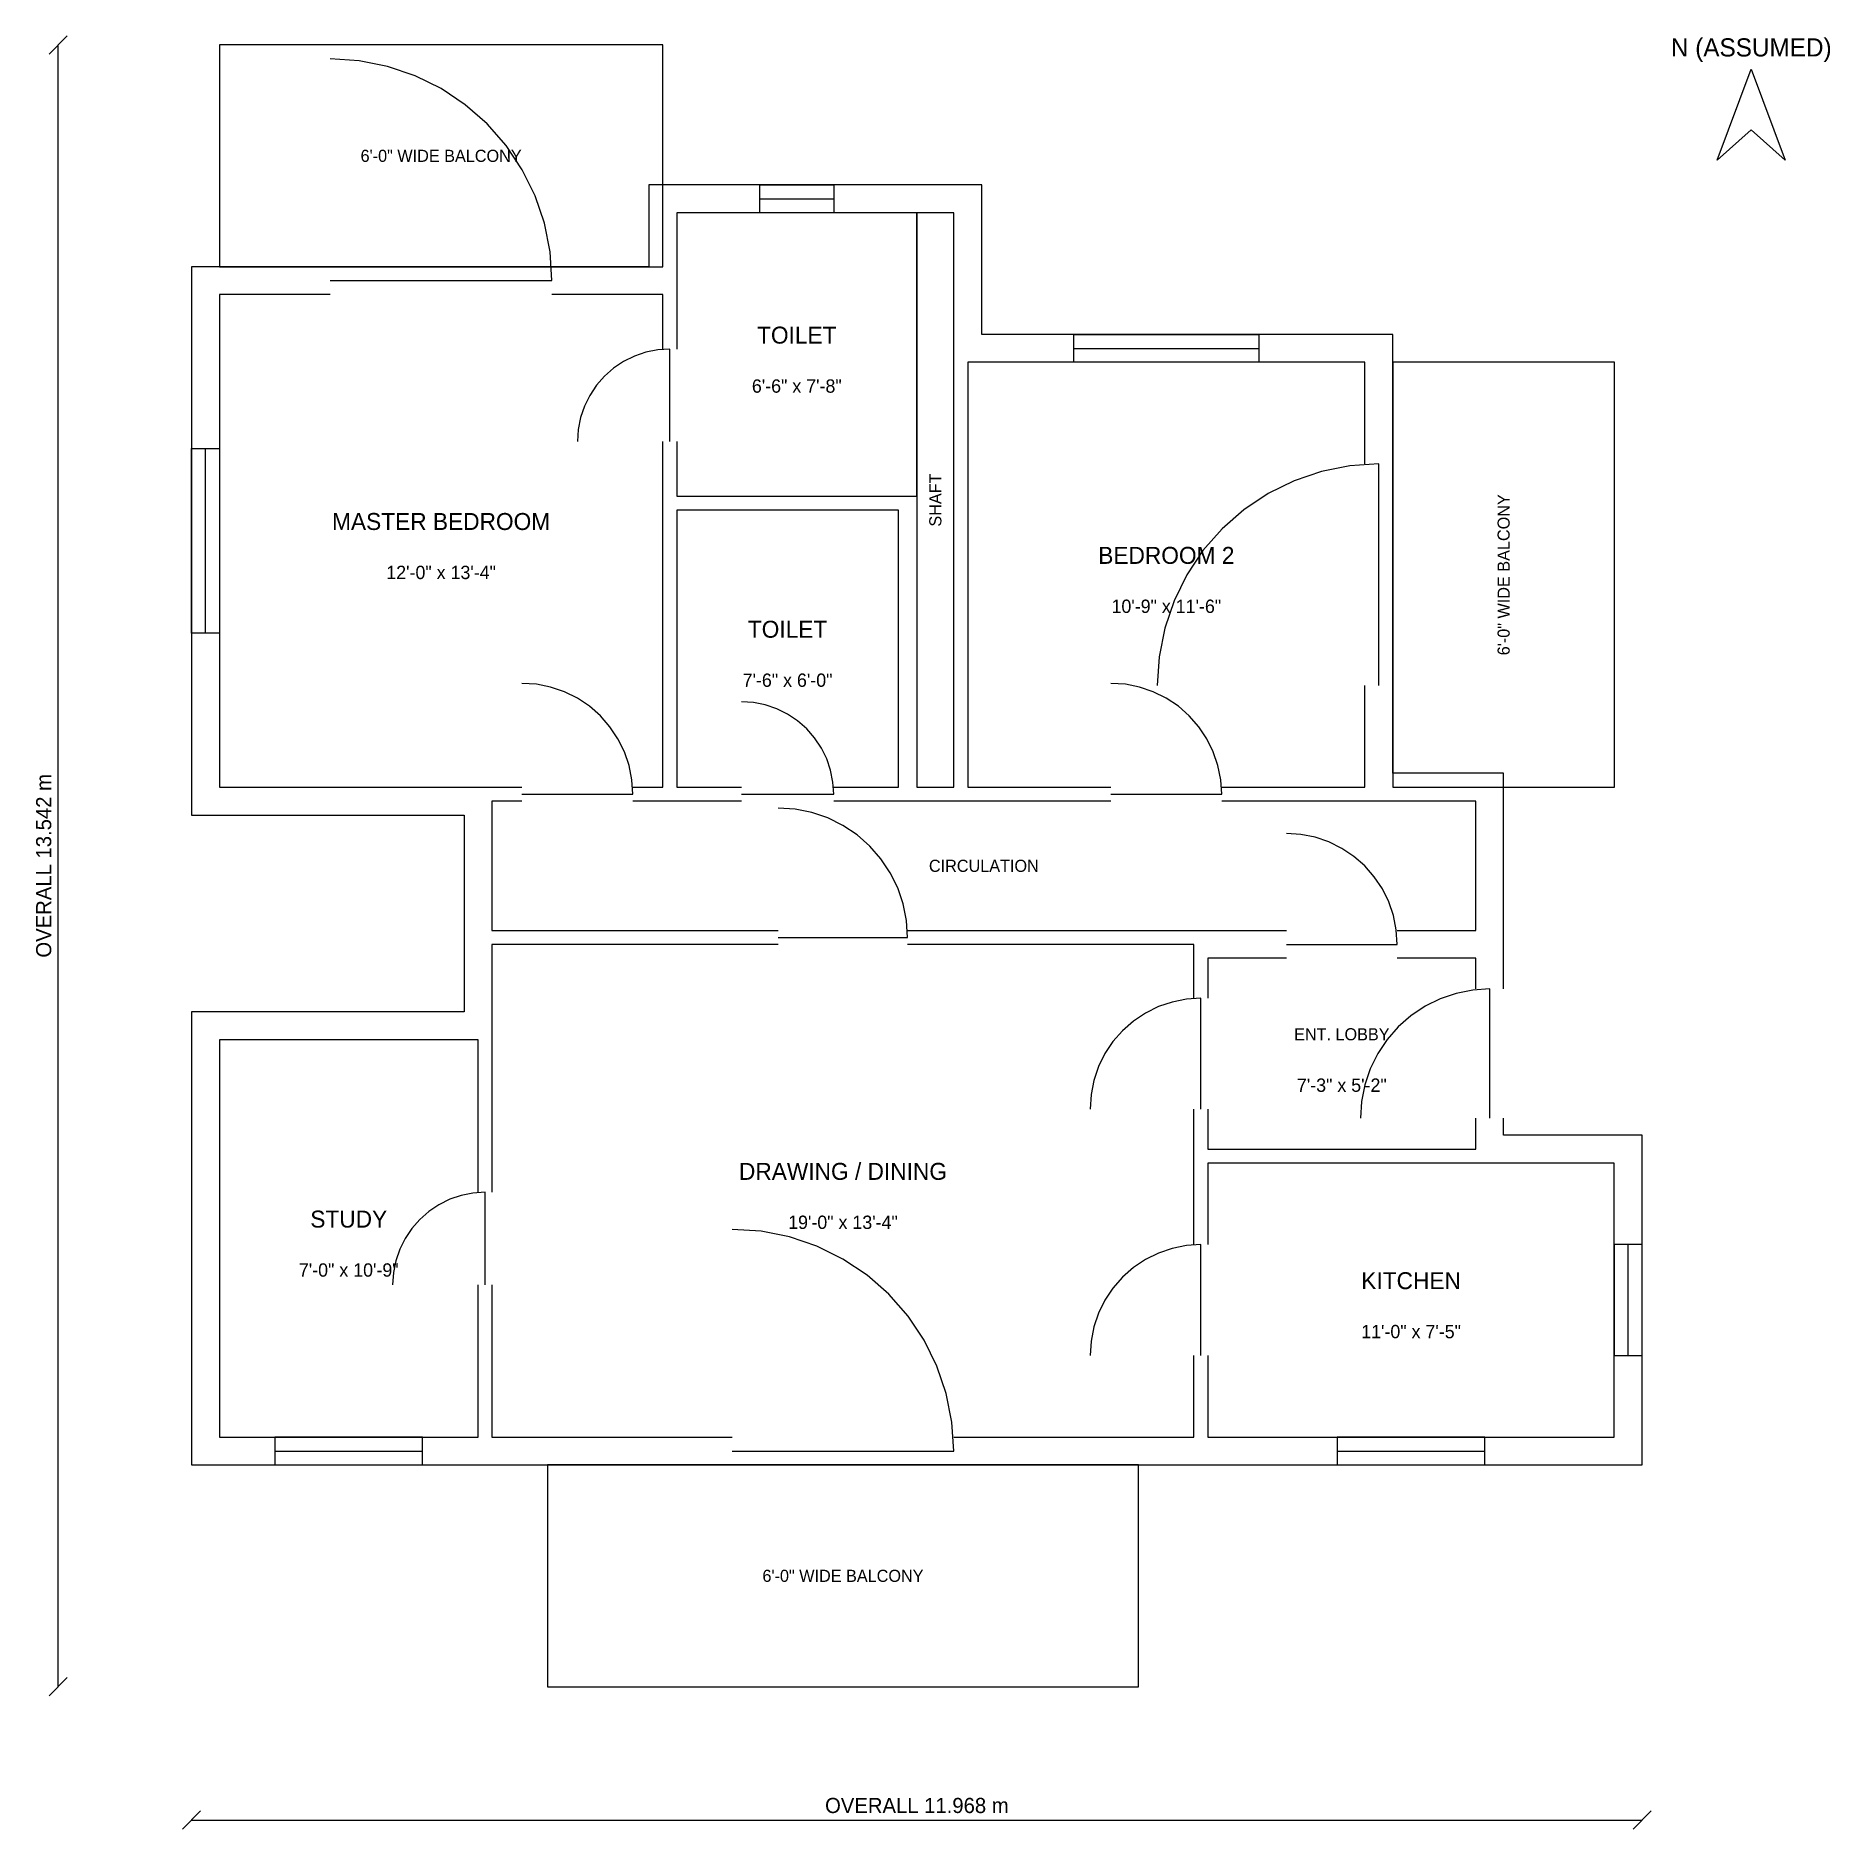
# Model space of a CAD drawing. Header units: metres. Extents: x -1.5 to 13.3, y -3.2 to 11.6.
import ezdxf
from ezdxf.enums import TextEntityAlignment as Align

# ---------------------------------------------------------------- set-up
doc = ezdxf.new("R2010")
doc.units = ezdxf.units.M
for name, color, linetype in [('BALCONY', 8, 'CONTINUOUS'), ('DIMENSION', 2, 'CONTINUOUS'), ('DOOR', 30, 'CONTINUOUS'), ('ENVELOPE', 7, 'CONTINUOUS'), ('NORTH', 7, 'CONTINUOUS'), ('ROOM', 8, 'CONTINUOUS'), ('ROOM-TEXT', 7, 'CONTINUOUS'), ('WINDOW', 5, 'CONTINUOUS')]:
    doc.layers.add(name, color=color, linetype=linetype)

msp = doc.modelspace()

# ---------------------------------------------------------------- linework, layer by layer
at = {"layer": 'BALCONY'}
for points in [[(0, 9.6548), (3.6576, 9.6548), (3.6576, 11.4836), (0, 11.4836)], [(9.6802, 5.3608), (11.509, 5.3608), (11.509, 8.866), (9.6802, 8.866)], [(2.7058, -2.0588), (7.5826, -2.0588), (7.5826, -0.23), (2.7058, -0.23)]]:
    msp.add_lwpolyline(points, close=True, dxfattribs=at)
at = {"layer": 'DIMENSION'}
for points in [[(-1.405, 11.4086), (-1.255, 11.5586)], [(-1.33, -2.0588), (-1.33, 11.4836)], [(-1.405, -2.1338), (-1.255, -1.9838)], [(-0.305, -3.2338), (-0.155, -3.0838)], [(11.6626, -3.2338), (11.8126, -3.0838)], [(-0.23, -3.1588), (11.7376, -3.1588)]]:
    msp.add_lwpolyline(points, dxfattribs=at)
at = {"layer": 'DOOR'}
for points in [[(2.7432, 9.5398), (2.727554, 9.778506), (2.680885, 10.013128), (2.603991, 10.239651), (2.498187, 10.4542), (2.365285, 10.653103), (2.207557, 10.832957), (2.027703, 10.990685), (1.8288, 11.123587), (1.614251, 11.229391), (1.387728, 11.306285), (1.153106, 11.352954), (0.9144, 11.3686)], [(0.9144, 9.5398), (2.7432, 9.5398)], [(3.7151, 8.9743), (3.615639, 8.967781), (3.51788, 8.948335), (3.423495, 8.916296), (3.3341, 8.872211), (3.251224, 8.816835), (3.176285, 8.751115), (3.110565, 8.676176), (3.055189, 8.5933), (3.011104, 8.503905), (2.979065, 8.40952), (2.959619, 8.311761), (2.9531, 8.2123)], [(3.7151, 8.2123), (3.7151, 8.9743)], [(9.5652, 8.0278), (9.326494, 8.012154), (9.091872, 7.965485), (8.865349, 7.888591), (8.6508, 7.782787), (8.451897, 7.649885), (8.272043, 7.492157), (8.114315, 7.312303), (7.981413, 7.1134), (7.875609, 6.898851), (7.798715, 6.672328), (7.752046, 6.437706), (7.7364, 6.199)], [(9.5652, 6.199), (9.5652, 8.0278)], [(3.4103, 5.3033), (3.402477, 5.422653), (3.379143, 5.539964), (3.340695, 5.653226), (3.287794, 5.7605), (3.221342, 5.859951), (3.142478, 5.949878), (3.052551, 6.028742), (2.9531, 6.095194), (2.845826, 6.148095), (2.732564, 6.186543), (2.615253, 6.209877), (2.4959, 6.2177)], [(8.2691, 5.3033), (8.261277, 5.422653), (8.237943, 5.539964), (8.199495, 5.653226), (8.146594, 5.7605), (8.080142, 5.859951), (8.001278, 5.949878), (7.911351, 6.028742), (7.8119, 6.095194), (7.704626, 6.148095), (7.591364, 6.186543), (7.474053, 6.209877), (7.3547, 6.2177)], [(5.068, 5.3033), (5.061481, 5.402761), (5.042035, 5.50052), (5.009996, 5.594905), (4.965911, 5.6843), (4.910535, 5.767176), (4.844815, 5.842115), (4.769876, 5.907835), (4.687, 5.963211), (4.597605, 6.007296), (4.50322, 6.039335), (4.405461, 6.058781), (4.306, 6.0653)], [(2.4959, 5.3033), (3.4103, 5.3033)], [(4.306, 5.3033), (5.068, 5.3033)], [(5.6776, 4.1215), (5.668473, 4.260745), (5.64125, 4.397608), (5.596395, 4.529747), (5.534676, 4.6549), (5.457149, 4.770927), (5.365142, 4.875842), (5.260227, 4.967849), (5.1442, 5.045376), (5.019047, 5.107095), (4.886908, 5.15195), (4.750045, 5.179173), (4.6108, 5.1883)], [(7.3547, 5.3033), (8.2691, 5.3033)], [(9.7169, 4.0647), (9.709077, 4.184053), (9.685743, 4.301364), (9.647295, 4.414626), (9.594394, 4.5219), (9.527942, 4.621351), (9.449078, 4.711278), (9.359151, 4.790142), (9.2597, 4.856594), (9.152426, 4.909495), (9.039164, 4.947943), (8.921853, 4.971277), (8.8025, 4.9791)], [(4.6108, 4.1215), (5.6776, 4.1215)], [(8.8025, 4.0647), (9.7169, 4.0647)], [(8.0973, 3.6202), (7.977947, 3.612377), (7.860636, 3.589043), (7.747374, 3.550595), (7.6401, 3.497694), (7.540649, 3.431242), (7.450722, 3.352378), (7.371858, 3.262451), (7.305406, 3.163), (7.252505, 3.055726), (7.214057, 2.942464), (7.190723, 2.825153), (7.1829, 2.7058)], [(8.0973, 2.7058), (8.0973, 3.6202)], [(10.4796, 3.6964), (10.340355, 3.687273), (10.203492, 3.66005), (10.071353, 3.615195), (9.9462, 3.553476), (9.830173, 3.475949), (9.725258, 3.383942), (9.633251, 3.279027), (9.555724, 3.163), (9.494005, 3.037847), (9.44915, 2.905708), (9.421927, 2.768845), (9.4128, 2.6296)], [(10.4796, 2.6296), (10.4796, 3.6964)], [(2.1911, 2.0193), (2.091639, 2.012781), (1.99388, 1.993335), (1.899495, 1.961296), (1.8101, 1.917211), (1.727224, 1.861835), (1.652285, 1.796115), (1.586565, 1.721176), (1.531189, 1.6383), (1.487104, 1.548905), (1.455065, 1.45452), (1.435619, 1.356761), (1.4291, 1.2573)], [(2.1911, 1.2573), (2.1911, 2.0193)], [(6.0586, -0.115), (6.042954, 0.123706), (5.996285, 0.358328), (5.919391, 0.584851), (5.813587, 0.7994), (5.680685, 0.998303), (5.522957, 1.178157), (5.343103, 1.335885), (5.1442, 1.468787), (4.929651, 1.574591), (4.703128, 1.651485), (4.468506, 1.698154), (4.2298, 1.7138)], [(8.0973, 1.5875), (7.977947, 1.579677), (7.860636, 1.556343), (7.747374, 1.517895), (7.6401, 1.464994), (7.540649, 1.398542), (7.450722, 1.319678), (7.371858, 1.229751), (7.305406, 1.1303), (7.252505, 1.023026), (7.214057, 0.909764), (7.190723, 0.792453), (7.1829, 0.6731)], [(8.0973, 0.6731), (8.0973, 1.5875)], [(4.2298, -0.115), (6.0586, -0.115)]]:
    msp.add_lwpolyline(points, dxfattribs=at)
at = {"layer": 'ENVELOPE'}
for points in [[(10.5946, 3.6964), (10.5946, 5.4758), (9.6802, 5.4758), (9.6802, 9.096), (6.2886, 9.096), (6.2886, 10.3286), (3.5426, 10.3286), (3.5426, 9.6548), (-0.23, 9.6548), (-0.23, 5.1308), (2.0186, 5.1308), (2.0186, 3.5066), (-0.23, 3.5066), (-0.23, -0.23)], [(-0.23, -0.23), (11.7376, -0.23), (11.7376, 2.4906), (10.5946, 2.4906), (10.5946, 2.6296)]]:
    msp.add_lwpolyline(points, dxfattribs=at)
at = {"layer": 'NORTH'}
msp.add_lwpolyline([(12.3576, 10.5336), (12.6376, 11.2836), (12.9176, 10.5336), (12.6376, 10.7836)], close=True, dxfattribs=at)
at = {"layer": 'ROOM'}
for points in [[(3.7726, 7.7618), (5.7538, 7.7618), (5.7538, 10.0986), (3.7726, 10.0986), (3.7726, 8.9743)], [(5.7538, 5.3608), (6.0586, 5.3608), (6.0586, 10.0986), (5.7538, 10.0986), (5.7538, 5.3608)], [(0.9144, 9.4248), (0, 9.4248), (0, 5.3608)], [(3.6576, 8.9743), (3.6576, 9.4248), (2.7432, 9.4248)], [(9.4502, 8.0278), (9.4502, 8.866), (6.1736, 8.866), (6.1736, 5.3608)], [(3.4103, 5.3608), (3.6576, 5.3608), (3.6576, 8.2123)], [(3.7726, 8.2123), (3.7726, 7.7618)], [(5.068, 5.3608), (5.6014, 5.3608), (5.6014, 7.6468), (3.7726, 7.6468), (3.7726, 5.3608)], [(8.2691, 5.3608), (9.4502, 5.3608), (9.4502, 6.199)], [(0, 5.3608), (2.4959, 5.3608)], [(3.7726, 5.3608), (4.306, 5.3608)], [(6.1736, 5.3608), (7.3547, 5.3608)], [(2.4959, 5.2458), (2.2486, 5.2458), (2.2486, 4.179)], [(4.306, 5.2458), (3.4103, 5.2458)], [(7.3547, 5.2458), (5.068, 5.2458)], [(9.7169, 4.179), (10.3646, 4.179), (10.3646, 5.2458), (8.2691, 5.2458)], [(2.2486, 4.179), (4.6108, 4.179)], [(5.6776, 4.179), (8.8025, 4.179)], [(4.6108, 4.064), (2.2486, 4.064), (2.2486, 2.0193)], [(8.0398, 3.6202), (8.0398, 4.064), (5.6776, 4.064)], [(8.8025, 3.9504), (8.1548, 3.9504), (8.1548, 3.6202)], [(10.3646, 3.6964), (10.3646, 3.9504), (9.7169, 3.9504)], [(2.1336, 2.0193), (2.1336, 3.2766), (0, 3.2766), (0, 0)], [(8.0398, 1.5875), (8.0398, 2.7058)], [(8.1548, 2.7058), (8.1548, 2.3756)], [(8.1548, 2.3756), (10.3646, 2.3756), (10.3646, 2.6296)], [(8.1548, 0), (11.5076, 0), (11.5076, 2.2606), (8.1548, 2.2606), (8.1548, 1.5875)], [(0, 0), (2.1336, 0), (2.1336, 1.2573)], [(2.2486, 1.2573), (2.2486, 0)], [(6.0586, 0), (8.0398, 0), (8.0398, 0.6731)], [(8.1548, 0.6731), (8.1548, 0)], [(2.2486, 0), (4.2298, 0)]]:
    msp.add_lwpolyline(points, dxfattribs=at)
at = {"layer": 'WINDOW'}
for points in [[(4.4584, 10.0986), (4.4584, 10.3286), (5.068, 10.3286), (5.068, 10.0986)], [(7.0499, 8.866), (7.0499, 9.096), (8.5739, 9.096), (8.5739, 8.866)], [(0, 6.6308), (-0.23, 6.6308), (-0.23, 8.1548), (0, 8.1548)], [(11.5076, 0.6731), (11.7376, 0.6731), (11.7376, 1.5875), (11.5076, 1.5875)], [(0.4572, 0), (0.4572, -0.23), (1.6764, -0.23), (1.6764, 0)], [(9.2216, 0), (9.2216, -0.23), (10.4408, -0.23), (10.4408, 0)]]:
    msp.add_lwpolyline(points, close=True, dxfattribs=at)
for points in [[(4.4584, 10.2136), (5.068, 10.2136)], [(7.0499, 8.981), (8.5739, 8.981)], [(-0.115, 6.6308), (-0.115, 8.1548)], [(11.6226, 0.6731), (11.6226, 1.5875)], [(0.4572, -0.115), (1.6764, -0.115)], [(9.2216, -0.115), (10.4408, -0.115)]]:
    msp.add_lwpolyline(points, dxfattribs=at)

# ---------------------------------------------------------------- texts
at = {"layer": 'DIMENSION'}
msp.add_text('OVERALL 13.542 m', height=0.125, rotation=90, dxfattribs=at).set_placement((-1.45, 4.7124), align=Align.MIDDLE_CENTER)
msp.add_text('OVERALL 11.968 m', height=0.125, dxfattribs=at).set_placement((5.7538, -3.0388), align=Align.MIDDLE_CENTER)
at = {"layer": 'NORTH'}
msp.add_text('N (ASSUMED)', height=0.15, dxfattribs=at).set_placement((12.6376, 11.4636), align=Align.MIDDLE_CENTER)
at = {"layer": 'ROOM-TEXT'}
for s, height, p in [('6\'-0" WIDE BALCONY', 0.1, (1.8288, 10.5692)), ('TOILET', 0.14, (4.7632, 9.0902)), ('6\'-6" x 7\'-8"', 0.11, (4.7632, 8.6702)), ('MASTER BEDROOM', 0.14, (1.8288, 7.5528)), ('BEDROOM 2', 0.14, (7.8119, 7.2734)), ('12\'-0" x 13\'-4"', 0.11, (1.8288, 7.1328)), ('10\'-9" x 11\'-6"', 0.11, (7.8119, 6.8534)), ('TOILET', 0.14, (4.687, 6.6638)), ('7\'-6" x 6\'-0"', 0.11, (4.687, 6.2438)), ('CIRCULATION', 0.1, (6.3066, 4.7124)), ('ENT. LOBBY', 0.1, (9.2597, 3.323)), ('7\'-3" x 5\'-2"', 0.11, (9.2597, 2.903)), ('DRAWING / DINING', 0.14, (5.1442, 2.192)), ('STUDY', 0.14, (1.0668, 1.7983)), ('19\'-0" x 13\'-4"', 0.11, (5.1442, 1.772)), ('7\'-0" x 10\'-9"', 0.11, (1.0668, 1.3783)), ('KITCHEN', 0.14, (9.8312, 1.2903)), ('11\'-0" x 7\'-5"', 0.11, (9.8312, 0.8703)), ('6\'-0" WIDE BALCONY', 0.1, (5.1442, -1.1444))]:
    msp.add_text(s, height=height, dxfattribs=at).set_placement(p, align=Align.MIDDLE_CENTER)
for s, p in [('SHAFT', (5.9062, 7.7297)), ('6\'-0" WIDE BALCONY', (10.5946, 7.1134))]:
    msp.add_text(s, height=0.1, rotation=90, dxfattribs=at).set_placement(p, align=Align.MIDDLE_CENTER)

doc.saveas('drawing.dxf')
